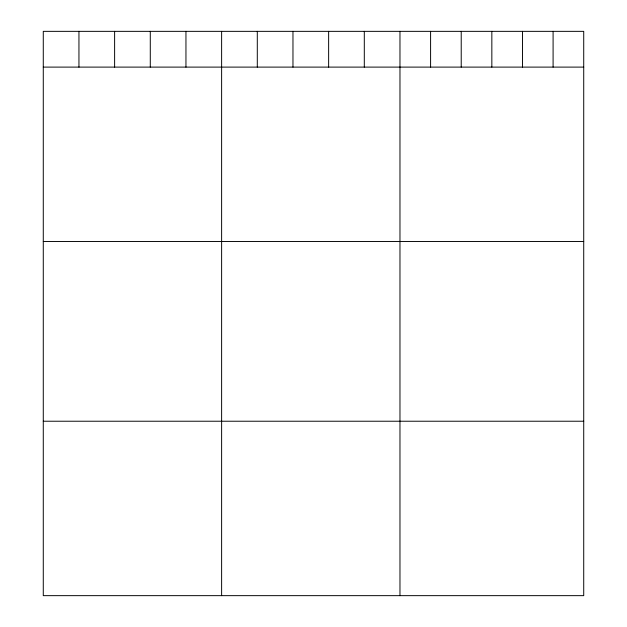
<?xml version="1.0" encoding="UTF-8"?>
<svg xmlns="http://www.w3.org/2000/svg" width="627" height="627" viewBox="0 0 627 627"><rect width="100%" height="100%" fill="white"/><g stroke="black" fill="none" stroke-linecap="round" stroke-linejoin="round"><path stroke-width="0.94" d="M583.721 67.105L583.721 595.65L43.279 595.65L43.279 31.35L583.721 31.35L583.721 67.105L43.279 67.105M43.279 241.52L583.721 241.52M43.279 421.226L583.721 421.226M553.092 31.35L553.092 67.105M522.471 31.35L522.471 67.105M491.842 31.35L491.842 67.105M461.221 31.35L461.221 67.105M430.592 31.35L430.592 67.105M399.971 31.35L399.971 595.65M364.303 31.35L364.303 67.105M328.634 31.35L328.634 67.105M292.966 31.35L292.966 67.105M257.297 31.35L257.297 67.105M221.621 31.35L221.621 595.65M185.953 31.35L185.953 67.105M150.284 31.35L150.284 67.105M114.616 31.35L114.616 67.105M78.947 31.35L78.947 67.105"/></g></svg>
